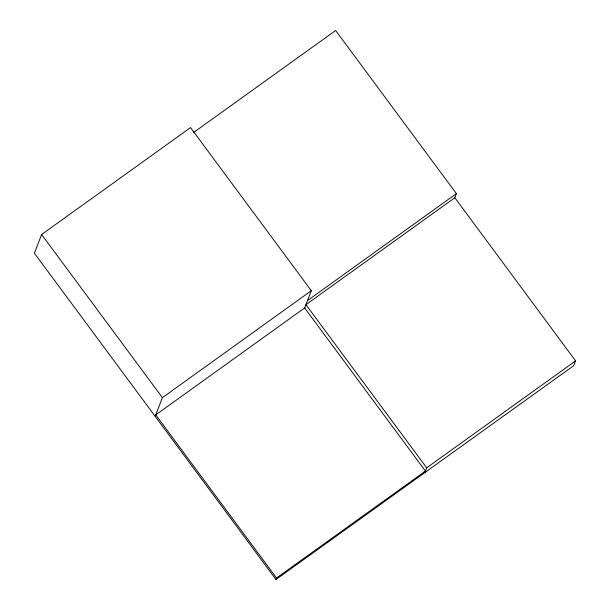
<?xml version="1.0" encoding="UTF-8"?>
<svg xmlns="http://www.w3.org/2000/svg" width="610" height="610" viewBox="0 0 610 610"><rect width="100%" height="100%" fill="white"/><g stroke="black" fill="none" stroke-linecap="round" stroke-linejoin="round"><path stroke-width="0.91" d="M275.956 579.5L276.528 578.005L155.756 414.876L304.657 307.943L311.306 290.718L190.533 127.581L41.625 234.514L34.404 253.234L275.956 579.5L573.766 365.634L575.596 360.884L454.824 197.754L456.41 193.629L335.637 30.5L193.675 132.446M155.176 416.371L162.405 397.651L311.306 290.718M424.857 472.567L426.687 467.817L575.596 360.884M307.509 300.562L456.41 193.629M454.824 197.754L305.915 304.687L426.687 467.817M276.528 578.005L425.437 471.072L304.657 307.943M41.625 234.514L162.405 397.651"/></g></svg>
